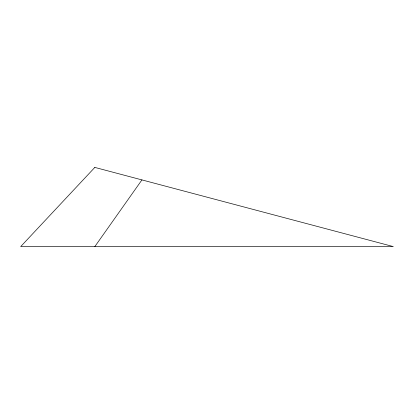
<?xml version="1.0" encoding="UTF-8"?>
<svg xmlns="http://www.w3.org/2000/svg" width="414" height="414" viewBox="0 0 414 414"><rect width="100%" height="100%" fill="white"/><g stroke="black" fill="none" stroke-linecap="round" stroke-linejoin="round"><path stroke-width="0.62" d="M94.827 246.589L141.935 179.909M94.827 167.411L20.7 246.589L393.3 246.589L94.827 167.411"/></g></svg>
